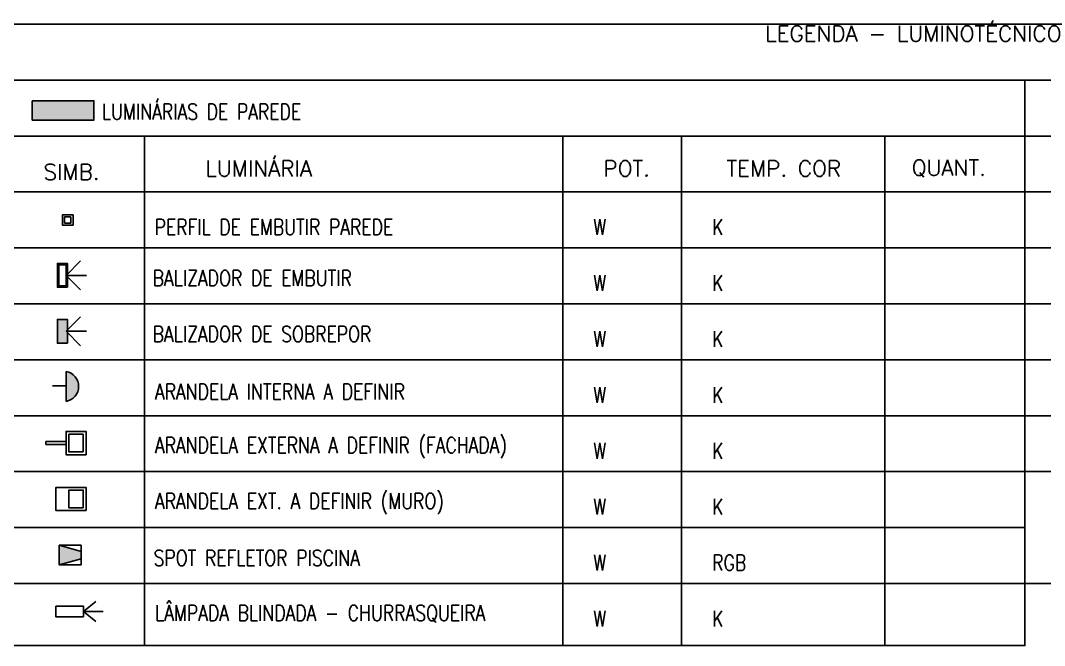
# Model space of a CAD drawing. Header units: metres. Extents: x 2442 to 5008, y 1070 to 2228.
# Drawn here: x 2502.35 to 2509.66, y 1081.3 to 1085.77 of the extents above; entities that cross this region are included whole.
import ezdxf

# ---------------------------------------------------------------- set-up
doc = ezdxf.new("R2010")
doc.units = ezdxf.units.M
for name, color, linetype in [('003', 1, 'Continuous'), ('ARQ-TEXTO3', 3, 'Continuous'), ('Iluminação (teto)', 10, 'Continuous'), ('ILUMINAÇÃO PAREDE', 142, 'Continuous'), ('LEGENDA_LINHA', 8, 'Continuous'), ('TC-LUMINÁRIAS PAREDE', 132, 'Continuous')]:
    doc.layers.add(name, color=color, linetype=linetype)
doc.styles.add('ROMANS', font='ROMANS.SHX')

# ---------------------------------------------------------------- blocks, each defined once
blk = doc.blocks.new('arandela')
h = blk.add_hatch(color=160)
h.dxf.hatch_style = 1
h.paths.add_polyline_path([(2268.130123601197, 1303.8944208053), (2268.130123601197, 1304.107946029967, -0.840369323797791)])
at = {"color": 160}
for p, q in [((2268.130123601197, 1304.107946029967), (2268.130123601197, 1303.8944208053)), ((2268.032374361721, 1304.006521474494), (2268.130123601197, 1304.006521474494))]:
    blk.add_line(p, q, dxfattribs=at)
blk.add_arc((2268.111462367817, 1304.001183417633), 0.108381257713279, 279.9146727715572, 80.08532722849561, dxfattribs=at)
blk = doc.blocks.new('DIJSDOIF')
at = {"color": 160}
for p, q in [((19708.35771707349, -4213.332077379195), (19708.50147552833, -4213.332077379195)), ((19708.50147552833, -4213.352077379195), (19708.50147552833, -4213.332077379195)), ((19708.35771707349, -4213.352077379195), (19708.50147552833, -4213.352077379195))]:
    blk.add_line(p, q, dxfattribs=at)
for points in [[(19708.21452700978, -4213.258669318149), (19708.35771707349, -4213.258669318149), (19708.35771707349, -4213.425485440239), (19708.21452700978, -4213.425485440239)], [(19708.23452700978, -4213.27866931815), (19708.33771707349, -4213.27866931815), (19708.33771707349, -4213.405485440238), (19708.23452700978, -4213.405485440238)]]:
    blk.add_lwpolyline(points, close=True, dxfattribs=at)
blk = doc.blocks.new('baliz emb')
at = {"layer": 'TC-LUMINÁRIAS PAREDE', "color": 160}
for p, q in [((29.0620669930704, 145.116782359082), (29.16538898865656, 145.2201043546681)), ((29.06206699295399, 145.116782359082), (29.20818636040167, 145.116782359082)), ((29.06206699295399, 145.116782359082), (29.20818636040167, 145.116782359082)), ((29.06206699283757, 145.116782359082), (29.20818636028525, 145.116782359082)), ((29.0620669930704, 145.116782359082), (29.16538898865656, 145.0134603634958))]:
    blk.add_line(p, q, dxfattribs=at)
for points in [[(29.0720669929633, 145.0313613063206), (29.00017846361698, 145.0313613063206), (29.00017846361698, 145.202203410912), (29.0720669929633, 145.202203410912)], [(29.06206699295399, 145.0413613060971), (29.01017846362629, 145.0413613060971), (29.01017846362629, 145.1922034111356), (29.06206699295399, 145.1922034111356)]]:
    blk.add_lwpolyline(points, close=True, dxfattribs=at)
blk = doc.blocks.new('EMB P')
at = {"layer": 'TC-LUMINÁRIAS PAREDE', "color": 160}
blk.add_lwpolyline([(14.63579386141828, 154.3503364365995), (14.63579386141828, 154.275453865848), (14.56090677494694, 154.275453865848), (14.56090677494694, 154.3503590186044)], close=True, dxfattribs=at)
blk.add_lwpolyline([(14.6208164441241, 154.3353635350252), (14.6208164441241, 154.2904312831424), (14.57588419224112, 154.2904312831424), (14.57588419224112, 154.3353770842282), (14.6208164441241, 154.3353635350252)], dxfattribs=at)
blk = doc.blocks.new('ARAN ES')
at = {"layer": 'TC-LUMINÁRIAS PAREDE', "color": 160}
for points in [[(14.72909683865873, 152.6342051552506), (14.51402754752417, 152.6342051552506), (14.51402754752417, 152.8010212773402), (14.72909683865873, 152.8010212773402)], [(14.7090968386583, 152.654205155251), (14.60590677494474, 152.654205155251), (14.60590677494474, 152.7810212773397), (14.7090968386583, 152.7810212773397)]]:
    blk.add_lwpolyline(points, close=True, dxfattribs=at)
blk = doc.blocks.new('ARANDELA01')
at = {"layer": 'ILUMINAÇÃO PAREDE', "color": 160, "linetype": 'Continuous'}
for q in [(2896.265621986, 1341.266331378651), (2896.317341053851, 1341.194652626571), (2896.265621986, 1341.122973874491)]:
    blk.add_line((2896.175896791734, 1341.194652626571), q, dxfattribs=at)
blk.add_lwpolyline([(2895.979196862659, 1341.233054014203), (2896.175896791734, 1341.233054014203), (2896.175896791734, 1341.156251238939), (2895.979196862659, 1341.156251238939)], close=True, dxfattribs=at)
blk = doc.blocks.new('BALIZADOR01')
at = {"layer": 'TC-LUMINÁRIAS PAREDE'}
h = blk.add_hatch(color=160, dxfattribs=at)
h.dxf.hatch_style = 1
h.paths.add_polyline_path([(2895.990296453921, 1342.712483548127), (2896.062184983267, 1342.712483548127), (2896.062184983267, 1342.787904600995), (2896.052184983374, 1342.797904600888), (2896.062184983267, 1342.807904600781), (2896.062184983267, 1342.883325652718), (2895.990296453921, 1342.883325652718)])
at = {"layer": 'TC-LUMINÁRIAS PAREDE', "color": 160}
for p, q in [((2896.052184983374, 1342.797904600888), (2896.155506978961, 1342.901226596474)), ((2896.052184983258, 1342.797904600888), (2896.198304350706, 1342.797904600888)), ((2896.052184983258, 1342.797904600888), (2896.198304350706, 1342.797904600888)), ((2896.052184983142, 1342.797904600888), (2896.198304350589, 1342.797904600888)), ((2896.052184983374, 1342.797904600888), (2896.155506978961, 1342.694582605302))]:
    blk.add_line(p, q, dxfattribs=at)
blk.add_lwpolyline([(2896.062184983267, 1342.712483548127), (2895.990296453921, 1342.712483548127), (2895.990296453921, 1342.883325652718), (2896.062184983267, 1342.883325652718)], close=True, dxfattribs=at)

msp = doc.modelspace()

# ---------------------------------------------------------------- hatches: boundary and pattern name
at = {"layer": 'TC-LUMINÁRIAS PAREDE'}
for points in [[(2502.872197999261, 1085.193819847475), (2502.431827222774, 1085.193819847475), (2502.431827222774, 1085.056317948359), (2502.872197999261, 1085.056317948359)], [(2502.780581292971, 1081.91928909791), (2502.780581292971, 1081.928334243562), (2502.780581292971, 1081.962884547133), (2502.780581292971, 1081.971929692786), (2502.625116147702, 1082.015901271823), (2502.625116147702, 1081.875317518874)]]:
    msp.add_hatch(color=160, dxfattribs=at).paths.add_polyline_path(points)

# ---------------------------------------------------------------- linework, layer by layer
at = {"layer": 'LEGENDA_LINHA', "linetype": 'Continuous'}
for p, q in [((2494.780473083954, 1085.742039938684), (2523.833007369925, 1085.742039938684)), ((2523.833007369925, 1085.342039938684), (2494.780473083954, 1085.342039938684)), ((2509.634450012511, 1084.942039938684), (2502.263848460188, 1084.942039938684)), ((2503.234593418832, 1084.942039938684), (2503.234593418832, 1081.298630983705)), ((2506.221538572659, 1081.298630983705), (2506.221538572659, 1084.942039938684)), ((2507.070197923773, 1081.298630983705), (2507.070197923773, 1084.942039938684)), ((2508.522477103309, 1081.298630983706), (2508.522477103309, 1084.942039938684)), ((2516.481527797991, 1084.942039938684), (2509.523779966126, 1084.942039938684)), ((2509.634450012511, 1084.542039938684), (2502.263848460188, 1084.542039938684)), ((2516.481527797991, 1084.542039938684), (2509.523779966126, 1084.542039938684)), ((2509.523779966126, 1084.142039938684), (2502.263848460188, 1084.142039938684)), ((2516.481527797991, 1084.142039938684), (2509.523779966126, 1084.142039938684)), ((2509.523779966126, 1083.742039938684), (2502.263848460188, 1083.742039938684)), ((2516.481527797991, 1083.742039938684), (2509.523779966126, 1083.742039938684)), ((2509.523779966126, 1083.342039938684), (2502.263848460188, 1083.342039938684)), ((2516.481527797991, 1083.342039938684), (2509.523779966126, 1083.342039938684)), ((2509.523779966126, 1082.942039938684), (2502.263848460188, 1082.942039938684)), ((2516.481527797991, 1082.942039938684), (2509.523779966126, 1082.942039938684)), ((2509.523779966126, 1082.542039938684), (2502.263848460188, 1082.542039938684)), ((2516.481527797991, 1082.542039938684), (2509.523779966126, 1082.542039938684)), ((2509.523779966126, 1082.142039938684), (2502.263848460188, 1082.142039938684)), ((2509.523779966126, 1081.742039938684), (2502.263848460188, 1081.742039938684))]:
    msp.add_line(p, q, dxfattribs=at)
for points in [[(2509.523779966126, 1085.342039938685), (2509.523779966126, 1081.298630983706), (2502.263848460188, 1081.298630983705), (2502.263848460188, 1085.342039938684)], [(2516.481527797991, 1085.342039938684), (2516.481527797991, 1081.742039938684), (2509.523779966126, 1081.742039938684), (2509.523779966126, 1085.342039938684)]]:
    msp.add_lwpolyline(points, dxfattribs=at)
at = {"layer": 'TC-LUMINÁRIAS PAREDE', "color": 160}
for p, q in [((2502.625116147701, 1082.015901271823), (2502.78058129297, 1081.971929692786)), ((2502.78058129297, 1081.91928909791), (2502.625116147701, 1081.875317518874))]:
    msp.add_line(p, q, dxfattribs=at)
for points in [[(2502.431827222774, 1085.193819847475), (2502.872197999261, 1085.193819847475), (2502.872197999261, 1085.056317948359), (2502.431827222774, 1085.056317948359)], [(2502.78058129297, 1081.875317518874), (2502.78058129297, 1082.015901271823), (2502.625116147701, 1082.015901271823), (2502.625116147701, 1081.875317518874)]]:
    msp.add_lwpolyline(points, close=True, dxfattribs=at)

# ---------------------------------------------------------------- block references
at = {"layer": '003'}
msp.add_blockref('BALIZADOR01', (-393.3788122059932, -259.2522863119414), dxfattribs=at)
at = {"layer": '003', "color": 160}
msp.add_blockref('ARANDELA01', (-393.3788122059932, -259.6522863119415), dxfattribs=at)
at = {"layer": 'Iluminação (teto)', "color": 160}
for name, p in [('EMB P', (2488.087466002145, 930.0288359298629)), ('baliz emb', (2473.61130578431, 938.8288359298649)), ('ARAN ES', (2488.087466002145, 929.6288359298628))]:
    msp.add_blockref(name, p, dxfattribs=at)
at = {"layer": 'TC-LUMINÁRIAS PAREDE', "color": 160}
for name, p, rotation in [('arandela', (234.0759364629102, -220.0365239615885), 359.9794589210888), ('DIJSDOIF', (22211.03108985058, -3130.595628233038), 180)]:
    msp.add_blockref(name, p, dxfattribs=dict(at, rotation=rotation))

# ---------------------------------------------------------------- texts
at = {"layer": 'ARQ-TEXTO3', "style": 'ROMANS', "width": 0.8}
for s, p in [('LUMINÁRIAS DE PAREDE', (2502.929875480035, 1085.059076961164)), ('PERFIL DE EMBUTIR PAREDE', (2503.306140726998, 1084.234432300741)), ('W', (2506.44098145955, 1084.234432300742)), ('K', (2507.289640810664, 1084.234432300741)), ('BALIZADOR DE EMBUTIR', (2503.292324415363, 1083.869536875111)), ('W', (2506.44098145955, 1083.834432300742)), ('K', (2507.289640810664, 1083.834432300741)), ('BALIZADOR DE SOBREPOR', (2503.292324415363, 1083.469536875111)), ('W', (2506.44098145955, 1083.434432300742)), ('K', (2507.289640810664, 1083.434432300741)), ('ARANDELA INTERNA A DEFINIR', (2503.308957892006, 1083.058160348206)), ('W', (2506.44098145955, 1083.034432300742)), ('K', (2507.289640810664, 1083.034432300741)), ('ARANDELA EXTERNA A DEFINIR (FACHADA)', (2503.309143935586, 1082.675235763577)), ('W', (2506.44098145955, 1082.634432300742)), ('K', (2507.289640810664, 1082.634432300741)), ('ARANDELA EXT. A DEFINIR (MURO)', (2503.309143935586, 1082.275235763577)), ('W', (2506.44098145955, 1082.234432300741)), ('K', (2507.289640810664, 1082.234432300741)), ('SPOT REFLETOR PISCINA', (2503.299273743176, 1081.869098063869)), ('W', (2506.44098145955, 1081.834432300741)), ('RGB', (2507.289640810664, 1081.834432300741)), ('LÂMPADA BLINDADA - CHURRASQUEIRA', (2503.309143935586, 1081.475235763577)), ('W', (2506.44098145955, 1081.434432300741)), ('K', (2507.289640810664, 1081.434432300741))]:
    msp.add_text(s, height=0.1125, dxfattribs=at).set_placement(p)
at = {"layer": 'ARQ-TEXTO3', "char_height": 0.1125, "style": 'ROMANS'}
for s, insert, width, attachment_point in [('LEGENDA - LUMINOTÉCNICO', (2507.668595454465, 1085.730708415755), 6.647233285653781, 1), ('LUMINÁRIA', (2504.050254924492, 1084.709464402152), 2.824631314349077, 5), ('SIMB.', (2502.712992900525, 1084.68522164196), 0.4130529768539529, 5), ('POT.', (2506.679067966543, 1084.709464402152), 2.824631314349077, 5), ('TEMP. COR', (2507.800509807336, 1084.709464402152), 2.824631314349077, 5), ('QUANT.', (2508.980006497193, 1084.709464402152), 2.824631314349077, 5)]:
    msp.add_mtext(s, dxfattribs=dict(at, insert=insert, width=width, attachment_point=attachment_point))

doc.saveas('drawing.dxf')
